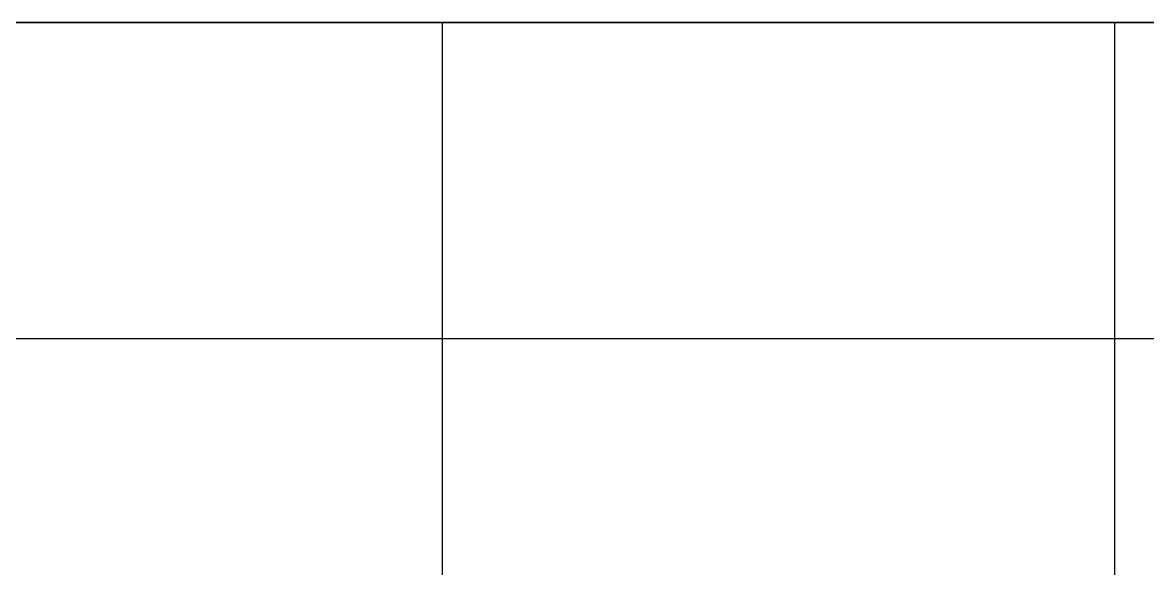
# Model space of a CAD drawing. Header units: millimetres. Extents: x -92759 to 184353, y -15225 to 86714.
# Drawn here: x -36462 to -35960, y 45373 to 45616 of the extents above; entities that cross this region are included whole.
import ezdxf

# ---------------------------------------------------------------- set-up
doc = ezdxf.new("R2010")
doc.units = ezdxf.units.MM
for name, color, linetype in [('0-1', 9, 'Continuous'), ('A-_DETA----_E-2', 9, 'Continuous'), ('A-_FLORPATT_H-1', 9, 'Continuous'), ('A-_WALLPRTN_E', 8, 'Continuous')]:
    doc.layers.add(name, color=color, linetype=linetype)
doc.layers.add('A-_DETA----_E-6', color=7, linetype='Continuous', true_color=0x969696)

# ---------------------------------------------------------------- blocks, each defined once
blk = doc.blocks.new('A$Cb2bf8f38')
at = {"layer": 'A-_FLORPATT_H-1'}
h = blk.add_hatch(dxfattribs=at)
h.set_pattern_fill('FP_6', color=256, style=0, pattern_type=2)
h.set_pattern_definition([(0, (4525, 13375), (0, 300), []), (90, (4525, 13375), (-300, 2e-14), [])])
h.paths.add_polyline_path([(2425, 9025), (5225, 9025), (5225, 9950), (5375, 9950), (5375, 9025), (7175, 9025), (7173.96, 12075), (6975, 12075), (6975, 12725), (7175, 12725), (7175, 13075), (4325, 13075), (4325, 11275), (4175, 11275), (4175, 13075), (3002, 13075), (3002, 12039), (2957, 12039), (2957, 13075), (2425, 13075), (2426.04, 12725), (2925, 12725), (2925, 12075), (2425, 12075), (2425, 9042.75)])
at = {"layer": 'A-_DETA----_E-2'}
for p, q in [((6125, 13075), (7175, 13075)), ((6125, 13075), (7025, 13075)), ((6125, 13075), (7175, 13075)), ((6125, 13075), (7175, 13075)), ((6820.56, 13075), (6329.44, 13075)), ((6970.56, 13075), (6479.44, 13075)), ((6970.56, 13075), (6479.44, 13075)), ((6970.56, 13075), (6479.44, 13075))]:
    blk.add_line(p, q, dxfattribs=at)
at = {"layer": 'A-_DETA----_E-6'}
for p, q in [((6125, 13075), (7175, 13075)), ((6970.56, 13075), (6479.44, 13075))]:
    blk.add_line(p, q, dxfattribs=at)
at = {"layer": 'A-_WALLPRTN_E'}
blk.add_line((7175, 13075), (4325, 13075), dxfattribs=at)

msp = doc.modelspace()

# ---------------------------------------------------------------- block references
at = {"layer": '0-1'}
msp.add_blockref('A$Cb2bf8f38', (-42933.02, 32541.24), dxfattribs=at)

doc.saveas('drawing.dxf')
